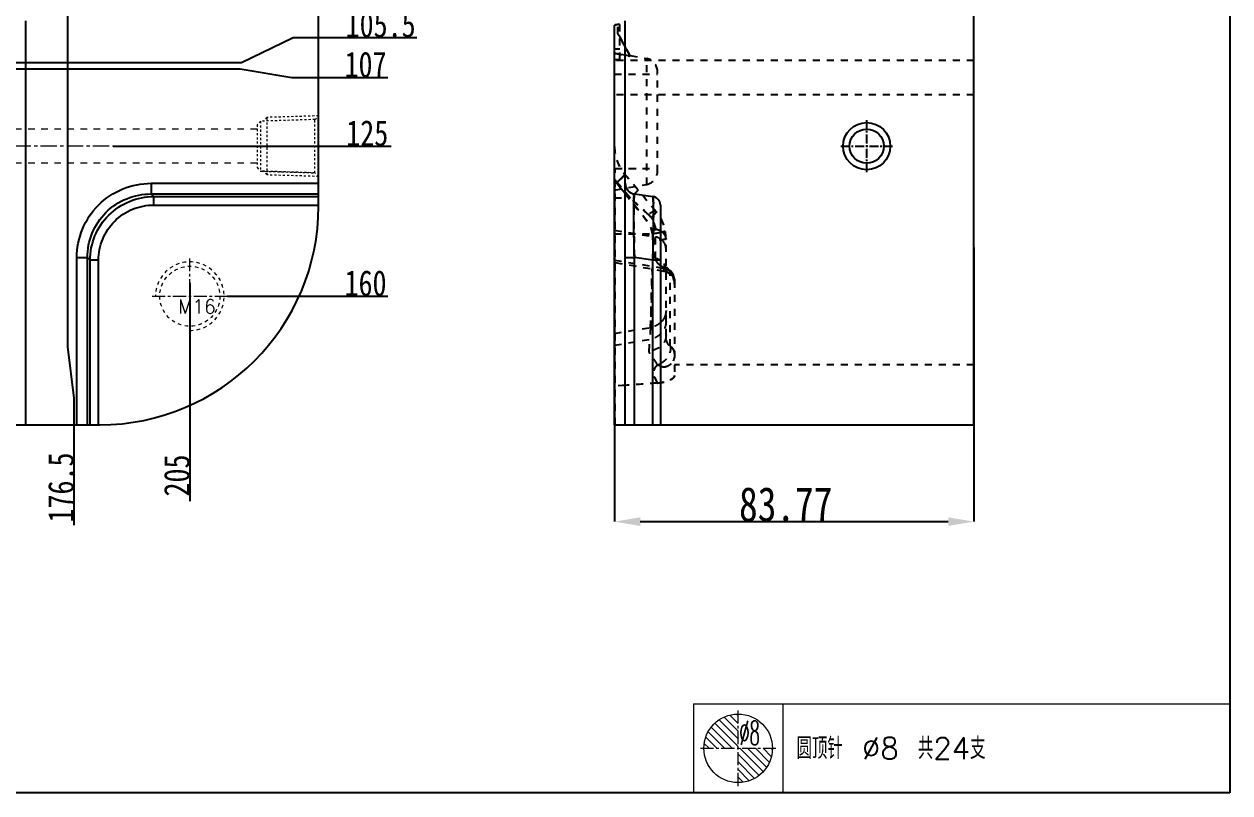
# Model space of a CAD drawing. Header units: millimetres. Extents: x 1572 to 4063, y -10865 to -3081.
# Drawn here: x 2782.1 to 3063.1, y -6133.8 to -5954.5 of the extents above; entities that cross this region are included whole.
import ezdxf
from ezdxf.enums import TextEntityAlignment as Align

# ---------------------------------------------------------------- set-up
doc = ezdxf.new("R2010")
doc.units = ezdxf.units.MM
doc.header["$LTSCALE"] = 16.335
doc.header["$PDMODE"] = 3
doc.header["$PDSIZE"] = 0.3125
doc.linetypes.add('CENTER', pattern=[0.6, 0.375, -0.075, 0.075, -0.075])
doc.linetypes.add('HIDDEN', pattern=[0.2, 0.1, -0.1])
doc.layers.get('0').update_dxf_attribs({"linetype": 'CONTINUOUS'})
doc.layers.get('Defpoints').update_dxf_attribs({"linetype": 'CONTINUOUS'})
for name, color, linetype, lineweight in [('cool', 153, 'HIDDEN', 9), ('epin', 13, 'CONTINUOUS', 9), ('screw', 33, 'CONTINUOUS', 13)]:
    doc.layers.add(name, color=color, linetype=linetype, lineweight=lineweight)
doc.layers.add('DEFAULT_2', color=8, linetype='HIDDEN')
doc.styles.add('CHINA', font='txt.shx', dxfattribs={"bigfont": 'gbcbig.shx'})
doc.styles.get("Standard").update_dxf_attribs({"font": 'txt', "width": 0.8})
doc.styles.add('TXT', font='txt.shx', dxfattribs={"bigfont": 'gbcbig.shx'})
doc.styles.add('TXT05', font='txt.shx', dxfattribs={"width": 0.5, "bigfont": 'gbcbig.shx'})
doc.dimstyles.new('ISO-25', dxfattribs={"dimtxt": 8, "dimasz": 6, "dimexe": 0, "dimexo": 0, "dimgap": 0, "dimtad": 1, "dimdsep": 46, "dimtxsty": 'Standard', "dimcen": 0, "dimclrd": 4, "dimclre": 4, "dimclrt": 6, "dimazin": 0, "dimtfac": 1, "dimtofl": 0, "dimtmove": 0, "dimatfit": 3, "dimfxl": 1, "dimarcsym": 0})

# ---------------------------------------------------------------- blocks, each defined once
blk = doc.blocks.new('*D178')
at = {"color": 4, "lineweight": -2, "transparency": 16777216}
for p, q in [((2919.69, -5991.48), (2919.69, -6070.57)), ((3003.46, -6006.66), (3003.46, -6070.57)), ((2925.69, -6070.57), (2997.46, -6070.57))]:
    blk.add_line(p, q, dxfattribs=at)
at = {"color": 4, "transparency": 16777216}
for points in [[(2925.69, -6069.57), (2925.69, -6071.57), (2919.69, -6070.57)], [(2997.46, -6069.57), (2997.46, -6071.57), (3003.46, -6070.57)]]:
    blk.add_solid(points, dxfattribs=at)
at = {"layer": 'Defpoints', "color": 0, "transparency": 16777216}
for p in [(2919.69, -5991.48), (3003.46, -6006.66), (3003.46, -6070.57)]:
    blk.add_point(p, dxfattribs=at)
at = {"color": 6, "transparency": 16777216, "insert": (2959.59, -6066.57), "char_height": 8, "attachment_point": 5}
blk.add_mtext('83.77', dxfattribs=at)
blk = doc.blocks.new('cool_jt_f12')
at = {"layer": 'cool', "ltscale": 0.3}
for p, q in [((0, 7.0785), (0.856, 6.2225)), ((0, 7.0785), (12, 6.7035)), ((0.856, 6.2225), (0.856, -6.2225)), ((13.5, 5.827375), (0.856, 6.2225)), ((0.856, 6.2225), (13.5, 5.827375)), ((12, 6.7035), (12.856, 5.8475)), ((12, 6.7035), (12, -6.7035)), ((14.327375, 5), (13.5, 5.827375)), ((13.5, -5.827375), (13.5, 5.827375)), ((14.327375, -5), (14.327375, 5)), ((13.5, -5.827375), (14.327375, -5)), ((0.856, -6.2225), (0, -7.0785)), ((0, -7.0785), (12, -6.7035)), ((0.856, -6.2225), (13.5, -5.827375)), ((12, -6.7035), (12.856, -5.8475))]:
    blk.add_line(p, q, dxfattribs=at)
blk = doc.blocks.new('147')
at = {"layer": 'cool', "ltscale": 0.932966}
for p, q in [((229.57, -3849.57), (-211.77, -3849.57)), ((229.57, -3857.57), (-211.77, -3857.57))]:
    blk.add_line(p, q, dxfattribs=at)
at = {"layer": 'cool', "color": 1, "linetype": 'CENTER', "ltscale": 0.621977}
blk.add_line((243.9, -3853.57), (-226.1, -3853.57), dxfattribs=at)
at = {"layer": 'cool', "ltscale": 0.932966, "rotation": 179.9999999999999}
blk.add_blockref('cool_jt_f12', (243.9, -3853.57), dxfattribs=at)
blk = doc.blocks.new('screw_m16_g')
at = {"layer": 'screw', "color": 1, "linetype": 'CENTER', "ltscale": 0.497582}
for p, q in [((0, -8.8), (0, 8.8)), ((-8.8, 0), (8.8, 0))]:
    blk.add_line(p, q, dxfattribs=at)
at = {"layer": 'screw', "color": 33, "linetype": 'HIDDEN', "ltscale": 0.497582}
blk.add_circle((0, 0), 7, dxfattribs=at)
at = {"layer": 'screw', "color": 92, "linetype": 'HIDDEN', "ltscale": 0.497582}
blk.add_arc((0, 0), 8, 270, 180, dxfattribs=at)
at = {"layer": 'screw', "color": 6, "style": 'TXT'}
blk.add_text('M16', height=3.2, dxfattribs=at).set_placement((-2.72, -4))
blk = doc.blocks.new('epin_ejp_8')
at = {"layer": 'epin'}
h = blk.add_hatch(dxfattribs=at)
h.set_pattern_fill('_ANSI31', color=123, scale=0.2, angle=90, style=0)
h.set_pattern_definition([(135, (-263.1036, 1313.3417), (-0.4490128, -0.4490128), [])])
h.paths.add_polyline_path([(0, 4, 0.414214), (-4, 0), (0, 0)])
h.paths.add_polyline_path([(4, 0), (0, 0), (0, -4, 0.414214)])
at = {"layer": 'epin', "color": 1, "linetype": 'CENTER', "ltscale": 0.248791}
for p, q in [((0, -4.4), (0, 4.4)), ((-4.4, 0), (4.4, 0))]:
    blk.add_line(p, q, dxfattribs=at)
at = {"layer": 'epin'}
blk.add_circle((0, 0), 4, dxfattribs=at)
at = {"layer": 'epin', "color": 6, "style": 'TXT05', "width": 0.5}
blk.add_text('%%c8', height=2.8, dxfattribs=at).set_placement((1.33, 1.8), align=Align.MIDDLE)
blk = doc.blocks.new('*D194')
at = {"color": 4, "lineweight": -2, "transparency": 16777216}
for p, q in [((2642.11, -5964.99), (2832.46, -5964.99)), ((2832.46, -5964.99), (2844.46, -5966.99)), ((2844.46, -5966.99), (2866.86, -5966.99))]:
    blk.add_line(p, q, dxfattribs=at)
at = {"layer": 'Defpoints', "color": 0, "transparency": 16777216}
for p in [(2615.71, -5857.99), (2642.11, -5964.99), (2856.46, -5966.99)]:
    blk.add_point(p, dxfattribs=at)
at = {"color": 6, "transparency": 16777216, "insert": (2861.66, -5963.99), "char_height": 6, "attachment_point": 5}
blk.add_mtext('107', dxfattribs=at)
blk = doc.blocks.new('*D195')
at = {"color": 4, "lineweight": -2, "transparency": 16777216}
blk.add_line((2802.82, -5982.99), (2867.66, -5982.99), dxfattribs=at)
at = {"layer": 'Defpoints', "color": 0, "transparency": 16777216}
for p in [(2615.71, -5857.99), (2802.82, -5982.99), (2856.46, -5982.99)]:
    blk.add_point(p, dxfattribs=at)
at = {"color": 6, "transparency": 16777216, "insert": (2862.06, -5979.99), "char_height": 6, "attachment_point": 5}
blk.add_mtext('125', dxfattribs=at)
blk = doc.blocks.new('*D196')
at = {"color": 4, "lineweight": -2, "transparency": 16777216}
blk.add_line((2829.51, -6017.99), (2866.86, -6017.99), dxfattribs=at)
at = {"layer": 'Defpoints', "color": 0, "transparency": 16777216}
for p in [(2615.71, -5857.99), (2829.51, -6017.99), (2856.46, -6017.99)]:
    blk.add_point(p, dxfattribs=at)
at = {"color": 6, "transparency": 16777216, "insert": (2861.66, -6014.99), "char_height": 6, "attachment_point": 5}
blk.add_mtext('160', dxfattribs=at)
blk = doc.blocks.new('*D201')
at = {"color": 4, "lineweight": -2, "transparency": 16777216}
blk.add_line((2820.71, -6014.88), (2820.71, -6065.81), dxfattribs=at)
at = {"layer": 'Defpoints', "color": 0, "transparency": 16777216}
for p in [(2615.71, -5857.99), (2820.71, -6014.88), (2820.71, -6053.81)]:
    blk.add_point(p, dxfattribs=at)
at = {"color": 6, "transparency": 16777216, "insert": (2817.71, -6059.81), "char_height": 6, "attachment_point": 5, "rotation": 90}
blk.add_mtext('205', dxfattribs=at)
blk = doc.blocks.new('*D267')
at = {"color": 4, "lineweight": -2, "transparency": 16777216}
for p, q in [((2832.78, -5963.49), (2844.78, -5957.64)), ((2844.78, -5957.64), (2873.58, -5957.64)), ((2770.11, -5963.49), (2832.78, -5963.49))]:
    blk.add_line(p, q, dxfattribs=at)
at = {"layer": 'Defpoints', "color": 0, "transparency": 16777216}
for p in [(2615.71, -5857.99), (2856.78, -5957.64), (2770.11, -5963.49)]:
    blk.add_point(p, dxfattribs=at)
at = {"color": 6, "transparency": 16777216, "insert": (2865.18, -5954.64), "char_height": 6, "attachment_point": 5}
blk.add_mtext('105.5', dxfattribs=at)
blk = doc.blocks.new('*D286')
at = {"color": 4, "lineweight": -2, "transparency": 16777216}
for p, q in [((2792.21, -5887.39), (2792.21, -6029.81)), ((2792.21, -6029.81), (2793.71, -6041.81)), ((2793.71, -6041.81), (2793.71, -6071.41))]:
    blk.add_line(p, q, dxfattribs=at)
at = {"layer": 'Defpoints', "color": 0, "transparency": 16777216}
for p in [(2615.71, -5857.99), (2792.21, -5887.39), (2793.71, -6053.81)]:
    blk.add_point(p, dxfattribs=at)
at = {"color": 6, "transparency": 16777216, "insert": (2790.71, -6062.61), "char_height": 6, "attachment_point": 5, "rotation": 90}
blk.add_mtext('176.5', dxfattribs=at)

msp = doc.modelspace()

# ---------------------------------------------------------------- linework, layer by layer
at = {"color": 7, "linetype": 'Continuous'}
for p, q in [((3003.456, -6047.99), (3003.457, -5667.99)), ((2850.706, -5996.99), (2850.706, -5718.99)), ((2782.466, -6047.99), (2782.466, -5953.732)), ((2919.688, -5954.765), (2920.911, -5954.437)), ((2922.165, -6047.99), (2922.165, -5953.732)), ((2919.687, -6047.99), (2919.688, -5954.765)), ((2811.708, -5991.662), (2850.706, -5991.662)), ((2811.708, -5991.662), (2811.708, -5994.138)), ((2811.708, -5994.138), (2850.706, -5994.138)), ((2812.316, -5994.746), (2811.708, -5994.138)), ((2812.316, -5994.746), (2850.706, -5994.746)), ((2812.316, -5996.726), (2812.316, -5994.746)), ((2812.316, -5996.726), (2850.706, -5996.726)), ((2924.317, -5994.138), (2928.644, -5994.746)), ((2930.365, -5996.726), (2930.365, -6047.99)), ((2794.378, -6008.992), (2796.854, -6008.992)), ((2794.378, -6047.99), (2794.378, -6008.992)), ((2797.462, -6009.6), (2796.854, -6008.992)), ((2796.854, -6047.99), (2796.854, -6008.992)), ((2799.442, -6009.6), (2797.462, -6009.6)), ((2797.462, -6047.99), (2797.462, -6009.6)), ((2799.442, -6047.99), (2799.442, -6009.6)), ((2922.165, -6008.992), (2924.317, -6008.992)), ((2928.643, -6009.6), (2924.317, -6008.992)), ((2924.317, -6047.99), (2924.317, -6008.992)), ((2930.365, -6009.6), (2928.643, -6009.6)), ((2928.643, -6047.99), (2928.643, -6009.6)), ((2650.041, -6047.99), (2799.706, -6047.99)), ((2919.687, -6047.99), (3003.456, -6047.99))]:
    msp.add_line(p, q, dxfattribs=at)
at = {"color": 1, "linetype": 'CENTER', "ltscale": 0.342088}
for p, q in [((2978.456, -5989.04), (2978.456, -5976.94)), ((2972.406, -5982.99), (2984.506, -5982.99))]:
    msp.add_line(p, q, dxfattribs=at)
msp.add_lwpolyline([(3063.099, -6133.841), (2308.268, -6133.841), (2308.268, -5613.499), (3063.099, -5613.499)], close=True)
at = {"color": 7, "linetype": 'Continuous'}
for radius in [5.5, 4]:
    msp.add_circle((2978.456, -5982.99), radius, dxfattribs=at)
for centre, radius, start, end in [((2914.114, -5934.101), 21.402, 285.77722, 286.64162), ((2914.361, -5934.934), 20.533, 286.64754, 287.14121), ((2914.432, -5935.155), 20.301, 287.13242, 288.15051), ((2924.665, -5991.662), 2.5, 179.99989, 261.99989), ((2928.365, -5996.726), 2, 359.99989, 81.99989), ((2799.706, -5996.99), 51, 270, 0)]:
    msp.add_arc(centre, radius, start, end, dxfattribs=at)
for points, knots in [([(2919.934, -5954.697), (2919.91, -5954.703), (2919.839, -5954.723), (2919.768, -5954.743), (2919.721, -5954.756)], [0, 0, 0, 0, 0.3338527, 1, 1, 1, 1]), ([(2794.378, -6008.992), (2794.378, -6006.736), (2795.264, -6002.173), (2799.112, -5996.396), (2804.889, -5992.548), (2809.452, -5991.662), (2811.708, -5991.662)], [0, 0, 0, 0, 0.2500254, 0.4999994, 0.7499737, 1, 1, 1, 1]), ([(2796.854, -6008.992), (2796.848, -6007.056), (2797.594, -6003.137), (2800.89, -5998.173), (2805.855, -5994.878), (2809.772, -5994.132), (2811.708, -5994.138)], [0, 0, 0, 0, 0.2500453, 0.5000464, 0.7499924, 1, 1, 1, 1]), ([(2797.462, -6009.6), (2797.467, -6007.667), (2798.237, -6003.763), (2801.538, -5998.821), (2806.48, -5995.52), (2810.384, -5994.751), (2812.316, -5994.746)], [0, 0, 0, 0, 0.2500423, 0.5000435, 0.7499888, 1, 1, 1, 1]), ([(2799.442, -6009.6), (2799.442, -6007.923), (2800.1, -6004.534), (2802.959, -6000.243), (2807.251, -5997.384), (2810.64, -5996.726), (2812.316, -5996.726)], [0, 0, 0, 0, 0.2500586, 0.5000438, 0.7499727, 1, 1, 1, 1]), ([(2924.317, -6008.992), (2924.295, -6008.023), (2924.257, -6006.123), (2924.213, -6003.362), (2924.185, -6000.817), (2924.176, -5998.877), (2924.179, -5997.508), (2924.186, -5996.644), (2924.196, -5995.901), (2924.212, -5995.285), (2924.23, -5994.803), (2924.251, -5994.484), (2924.269, -5994.302), (2924.284, -5994.213), (2924.293, -5994.165), (2924.31, -5994.137), (2924.317, -5994.138)], [0, 0, 0, 0, 0.1954136, 0.3836134, 0.557119, 0.7090615, 0.7749824, 0.8332947, 0.8834529, 0.9249968, 0.9575724, 0.980934, 0.9891109, 0.9949576, 0.9985097, 1, 1, 1, 1]), ([(2928.643, -6009.6), (2928.661, -6008.634), (2928.692, -6006.739), (2928.727, -6003.988), (2928.749, -6001.452), (2928.756, -5999.518), (2928.754, -5998.152), (2928.749, -5997.288), (2928.74, -5996.542), (2928.728, -5995.922), (2928.713, -5995.434), (2928.697, -5995.11), (2928.682, -5994.922), (2928.671, -5994.829), (2928.661, -5994.78), (2928.651, -5994.747), (2928.644, -5994.746)], [0, 0, 0, 0, 0.1949737, 0.3825475, 0.5554088, 0.7069248, 0.772777, 0.8311419, 0.8814782, 0.9233193, 0.9562951, 0.9801292, 0.9885571, 0.9946521, 0.9984271, 1, 1, 1, 1])]:
    msp.add_open_spline(points, degree=3, knots=knots, dxfattribs=at)
at = {"layer": 'DEFAULT_2', "color": 8, "linetype": 'HIDDEN'}
for p, q in [((2920.488, -5956.783), (2920.488, -5954.55)), ((2920.888, -5962.746), (2920.888, -5954.422)), ((2923.346, -5961.876), (2920.488, -5956.731)), ((2919.688, -5960.267), (2920.888, -5960.267)), ((2919.934, -5961.376), (2919.688, -5961.332)), ((2919.688, -5962.746), (2920.888, -5962.746)), ((3003.456, -5962.99), (2919.688, -5962.99)), ((2920.913, -5961.552), (2919.934, -5961.376)), ((2921.097, -5961.586), (2920.913, -5961.552)), ((2922.165, -5961.779), (2921.097, -5961.586)), ((2923.346, -5961.992), (2922.165, -5961.779)), ((2923.346, -5961.992), (2923.297, -5961.902)), ((2923.346, -5961.992), (2923.297, -5961.902)), ((2923.346, -5961.876), (2927.209, -5962.557)), ((2923.346, -5961.876), (2923.346, -5961.992)), ((2927.208, -5991.905), (2927.209, -5962.557)), ((2929.688, -5988.95), (2929.688, -5965.511)), ((2919.688, -5966.231), (2929.688, -5966.231)), ((3003.456, -5970.99), (2919.688, -5970.99)), ((2919.687, -5988.18), (2919.808, -5988.171)), ((2919.687, -5988.18), (2919.808, -5988.191)), ((2919.687, -5988.231), (2929.688, -5988.231)), ((2919.807, -6047.99), (2919.808, -5988.15)), ((2919.808, -5988.191), (2927.208, -5988.231)), ((2929.348, -5998.213), (2922.027, -5989.489)), ((2919.687, -5993.231), (2927.208, -5991.905)), ((2920.819, -5992.394), (2920.133, -5991.544)), ((2923.319, -5995.075), (2920.25, -5991.417)), ((2920.992, -5992.608), (2920.819, -5992.394)), ((2921.269, -5992.951), (2920.992, -5992.608)), ((2922.166, -5994.064), (2921.269, -5992.951)), ((2919.687, -5995.075), (2923.319, -5995.075)), ((2923.407, -5995.153), (2923.319, -5995.075)), ((2850.706, -5996.99), (2850.706, -5996.99)), ((2929.208, -6009.19), (2929.208, -6002.404)), ((2919.687, -6002.593), (2929.208, -6004.17)), ((2919.687, -6003.478), (2928.572, -6003.478)), ((2931.687, -6027.248), (2931.687, -6004.641)), ((2919.687, -6009.556), (2931.146, -6011.454)), ((2931.208, -6012.19), (2919.687, -6010.159)), ((2919.687, -6013.507), (2919.807, -6013.507)), ((2931.208, -6012.19), (2931.208, -6011.6)), ((2931.421, -6011.038), (2931.516, -6011.2)), ((2931.436, -6011.054), (2931.422, -6011.039)), ((2931.535, -6011.231), (2931.681, -6011.813)), ((2931.67, -6011.706), (2931.687, -6011.966)), ((2931.681, -6011.813), (2931.687, -6011.966)), ((2931.879, -6011.384), (2931.879, -6011.384)), ((2932.687, -6029.608), (2932.687, -6012.816)), ((2933.157, -6012.621), (2933.141, -6012.597)), ((2933.532, -6013.772), (2933.156, -6012.62)), ((2933.687, -6014.41), (2933.687, -6036.458)), ((2919.687, -6017.074), (2919.807, -6017.074)), ((2919.807, -6019.052), (2919.687, -6019.052)), ((2919.687, -6026.657), (2928.066, -6025.287)), ((2919.687, -6029.404), (2927.902, -6028.061)), ((3003.456, -6033.96), (2933.687, -6033.96)), ((2922.165, -6038.798), (2919.687, -6038.991)), ((2799.706, -6047.99), (2799.706, -6047.99))]:
    msp.add_line(p, q, dxfattribs=at)
for points in [[(2931.451, -6011.068), (2931.422, -6011.039), (2931.511, -6011.182), (2931.67, -6011.706)], [(2931.879, -6011.384), (2931.559, -6011.161), (2931.436, -6011.054)], [(2931.879, -6011.384), (2931.598, -6011.192), (2931.451, -6011.068)], [(2933.147, -6012.605), (2932.777, -6012.125), (2931.879, -6011.384)], [(2933.141, -6012.597), (2932.905, -6012.273), (2931.879, -6011.384)], [(2933.687, -6014.412), (2933.68, -6014.191), (2933.396, -6013.064), (2933.156, -6012.62)], [(2933.687, -6014.412), (2933.681, -6014.212), (2933.411, -6013.096), (2933.157, -6012.621)]]:
    msp.add_lwpolyline(points, dxfattribs=at)
for centre, radius, start, end in [((2914.129, -5934.158), 21.344, 285.82572, 286.76884), ((2914.43, -5935.146), 20.31, 286.76043, 287.13242), ((1814.062, -6568.429), 1264.234, 28.776758, 28.93435), ((2570.135, -6153.315), 401.699, 28.45757, 28.79447), ((2926.688, -5965.511), 3, 359.99989, 79.99989), ((2929.688, -5983.061), 10, 179.99989, 219.99989), ((2930.186, -5983.077), 12.972, 215.97272, 219.99921), ((2930.614, -5983.084), 13.469, 215.78348, 218.90866), ((2930.561, -5983.124), 13.402, 216.63627, 218.91572), ((2926.688, -5988.95), 3, 279.99989, 359.99989), ((2905.409, -5973.856), 23.014, 309.77604, 310.34695), ((2415.829, -6403.043), 650.875, 38.207666, 38.805113), ((2724.755, -6218.384), 298.822, 47.25657, 48.3568), ((2724.356, -6218.819), 299.412, 47.2569, 48.33246), ((2913.348, -5983.05), 15.612, 313.41217, 314.8181), ((2923.611, -6003.216), 5.835, 40.95848, 47.2731), ((2921.687, -6004.641), 10, 359.99989, 39.99989), ((2922.222, -6004.439), 6.422, 8.60571, 38.19059), ((5558.991, -6076.445), 2631.328, 178.440972, 178.59027), ((2928.959, -6005.525), 3.104, 60.6738, 62.75365), ((2928.953, -6011.986), 2.736, 18.79346, 28.01339), ((2930.922, -6014.294), 2.849, 74.89588, 85.48188), ((2930.693, -6014.659), 3.102, 71.04586, 80.44324), ((2930.687, -6015.144), 3, 359.99989, 79.99989), ((2931.034, -6012.776), 1.631, 71.41699, 75.43897), ((2931.055, -6012.712), 1.563, 65.12333, 71.4281), ((2930.935, -6014.241), 2.794, 71.44934, 74.87978), ((2931.072, -6012.675), 1.523, 47.78588, 65.09273), ((2927.589, -6021.129), 4.146, 312.70821, 317.8424), ((3308.601, -6049.14), 381.282, 176.41336, 176.83091), ((3301.264, -6048.707), 373.932, 176.40925, 176.83501), ((2927.411, -6023.721), 4.323, 313.70443, 318.2991), ((2928.116, -6029.402), 4.869, 288.70501, 297.90814), ((3043.498, -7609.222), 1575.104, 94.144895, 94.508376), ((3044.253, -7619.364), 1585.274, 94.145596, 94.416938), ((2928.802, -6026.437), 11.831, 274.11714, 277.66307)]:
    msp.add_arc(centre, radius, start, end, dxfattribs=at)
for points, knots in [([(2919.706, -5954.759), (2919.718, -5954.756), (2919.799, -5954.734), (2919.88, -5954.712), (2919.95, -5954.692)], [0, 0, 0, 0, 0.1433054, 1, 1, 1, 1]), ([(2922.027, -5989.489), (2922.046, -5989.512), (2922.036, -5989.612), (2921.893, -5989.85), (2921.527, -5990.28), (2920.911, -5990.876), (2920.412, -5991.312), (2920.133, -5991.544)], [0, 0, 0, 0, 0.0317359, 0.0907927, 0.3013404, 0.6171746, 1, 1, 1, 1]), ([(2922.027, -5989.489), (2922.044, -5989.508), (2922.025, -5989.6), (2921.944, -5989.725), (2921.798, -5989.919), (2921.488, -5990.266), (2920.969, -5990.779), (2920.507, -5991.194), (2920.25, -5991.417)], [0, 0, 0, 0, 0.0291134, 0.0873739, 0.177835, 0.2984276, 0.6155836, 1, 1, 1, 1]), ([(2921.133, -5990.613), (2921.066, -5990.677), (2920.777, -5990.952), (2920.48, -5991.217), (2920.25, -5991.417)], [0, 0, 0, 0, 0.2346198, 1, 1, 1, 1]), ([(2921.168, -5990.622), (2921.104, -5990.685), (2920.823, -5990.949), (2920.534, -5991.205), (2920.309, -5991.396)], [0, 0, 0, 0, 0.2330516, 1, 1, 1, 1]), ([(2925.097, -5993.147), (2925.113, -5993.166), (2925.094, -5993.258), (2925.014, -5993.383), (2924.867, -5993.577), (2924.557, -5993.924), (2924.038, -5994.438), (2923.577, -5994.852), (2923.319, -5995.075)], [0, 0, 0, 0, 0.0291136, 0.0873741, 0.1778352, 0.2984277, 0.6155837, 1, 1, 1, 1]), ([(2924.317, -5994.138), (2924.31, -5994.137), (2924.293, -5994.165), (2924.284, -5994.213), (2924.269, -5994.302), (2924.251, -5994.484), (2924.23, -5994.803), (2924.212, -5995.285), (2924.196, -5995.901), (2924.186, -5996.645), (2924.179, -5997.51), (2924.176, -5998.878), (2924.185, -6000.818), (2924.213, -6003.363), (2924.257, -6006.123), (2924.295, -6008.023), (2924.317, -6008.992)], [0, 0, 0, 0, 0.0014903, 0.0050418, 0.0108884, 0.0190661, 0.0424359, 0.0750271, 0.1165887, 0.1667773, 0.2251069, 0.2910435, 0.4429795, 0.616442, 0.8045876, 1, 1, 1, 1]), ([(2928.644, -5994.746), (2928.651, -5994.747), (2928.661, -5994.78), (2928.671, -5994.829), (2928.682, -5994.922), (2928.697, -5995.11), (2928.713, -5995.434), (2928.728, -5995.922), (2928.74, -5996.543), (2928.749, -5997.289), (2928.754, -5998.154), (2928.756, -5999.52), (2928.749, -6001.453), (2928.727, -6003.988), (2928.692, -6006.739), (2928.661, -6008.634), (2928.643, -6009.6)], [0, 0, 0, 0, 0.0015726, 0.0053466, 0.0114408, 0.019869, 0.0437105, 0.0767008, 0.1185592, 0.1689241, 0.2273063, 0.2931734, 0.4446812, 0.617498, 0.8050216, 1, 1, 1, 1]), ([(2929.348, -5998.213), (2929.37, -5998.24), (2929.365, -5998.353), (2929.211, -5998.623), (2928.811, -5999.094), (2928.132, -5999.746), (2927.579, -6000.218), (2927.27, -6000.468)], [0, 0, 0, 0, 0.0335722, 0.0932075, 0.3034799, 0.6183416, 1, 1, 1, 1]), ([(2929.348, -5998.213), (2929.3, -5998.156), (2929.139, -5998.141), (2928.94, -5998.186), (2928.62, -5998.298), (2928.155, -5998.543), (2927.776, -5998.787), (2927.571, -5998.929)], [0, 0, 0, 0, 0.1135397, 0.2038759, 0.3194063, 0.6215931, 1, 1, 1, 1]), ([(2929.348, -5998.213), (2929.3, -5998.156), (2929.139, -5998.141), (2928.94, -5998.185), (2928.62, -5998.298), (2928.155, -5998.543), (2927.776, -5998.787), (2927.571, -5998.929)], [0, 0, 0, 0, 0.1135511, 0.2038877, 0.3194169, 0.6215989, 1, 1, 1, 1]), ([(2927.571, -5998.929), (2928.102, -5999.42), (2928.918, -6000.499), (2929.208, -6001.818), (2929.208, -6002.404)], [0, 0, 0, 0, 0.5524154, 1, 1, 1, 1]), ([(2929.208, -6002.404), (2929.208, -6001.91), (2929.005, -6000.805), (2928.414, -5999.847), (2928.018, -5999.39)], [0, 0, 0, 0, 0.4499202, 1, 1, 1, 1]), ([(2931.687, -6004.641), (2931.687, -6004.375), (2931.551, -6003.817), (2930.999, -6003.12), (2930.184, -6002.621), (2929.544, -6002.449), (2929.208, -6002.404)], [0, 0, 0, 0, 0.2203173, 0.4579188, 0.7195626, 1, 1, 1, 1]), ([(2930.38, -6002.766), (2930.291, -6002.72), (2929.918, -6002.549), (2929.515, -6002.445), (2929.208, -6002.404)], [0, 0, 0, 0, 0.2445216, 1, 1, 1, 1]), ([(2928.637, -6004.855), (2928.523, -6008.964), (2928.392, -6014.667), (2928.211, -6021.478), (2928.122, -6024.18), (2928.066, -6025.287)], [0, 0, 0, 0, 0.6033357, 0.8372174, 1, 1, 1, 1]), ([(2931.519, -6002.812), (2931.523, -6002.834), (2931.43, -6002.885), (2931.292, -6002.936), (2931.022, -6003.013), (2930.674, -6003.095), (2930.236, -6003.188), (2929.529, -6003.323), (2928.965, -6003.417), (2928.572, -6003.478)], [0, 0, 0, 0, 0.0225729, 0.0780095, 0.1672081, 0.2876442, 0.4359319, 0.6077249, 1, 1, 1, 1]), ([(2930.4, -6003.153), (2930.266, -6003.181), (2929.659, -6003.301), (2929.049, -6003.404), (2928.572, -6003.478)], [0, 0, 0, 0, 0.2204146, 1, 1, 1, 1]), ([(2931.687, -6004.641), (2931.687, -6004.668), (2931.596, -6004.721), (2931.437, -6004.756), (2931.159, -6004.799), (2930.622, -6004.843), (2929.767, -6004.87), (2929.038, -6004.864), (2928.637, -6004.855)], [0, 0, 0, 0, 0.0258483, 0.0822107, 0.171472, 0.2914846, 0.6098464, 1, 1, 1, 1]), ([(2931.687, -6006.946), (2931.687, -6006.619), (2931.562, -6005.954), (2931.025, -6005.089), (2930.21, -6004.451), (2929.549, -6004.226), (2929.208, -6004.17)], [0, 0, 0, 0, 0.243591, 0.4906898, 0.7430682, 1, 1, 1, 1]), ([(2931.519, -6002.818), (2931.517, -6002.829), (2931.488, -6002.854), (2931.391, -6002.903), (2931.177, -6002.971), (2930.831, -6003.06), (2930.556, -6003.12), (2930.4, -6003.153)], [0, 0, 0, 0, 0.0300276, 0.0862404, 0.2842756, 0.5927237, 1, 1, 1, 1]), ([(2931.368, -6003.622), (2931.315, -6003.542), (2931.071, -6003.222), (2930.745, -6002.969), (2930.479, -6002.819)], [0, 0, 0, 0, 0.2389263, 1, 1, 1, 1]), ([(2931.687, -6011.966), (2931.687, -6011.64), (2931.561, -6010.975), (2931.026, -6010.108), (2930.209, -6009.472), (2929.548, -6009.246), (2929.208, -6009.19)], [0, 0, 0, 0, 0.2433917, 0.4906819, 0.743286, 1, 1, 1, 1]), ([(2929.208, -6009.19), (2929.208, -6009.537), (2929.512, -6010.102), (2930.137, -6010.696), (2930.567, -6011), (2930.808, -6011.151)], [0, 0, 0, 0, 0.3992428, 0.6717458, 1, 1, 1, 1]), ([(2930.328, -6010.823), (2930.296, -6010.798), (2930.173, -6010.704), (2930.055, -6010.604), (2929.97, -6010.527)], [0, 0, 0, 0, 0.2602416, 1, 1, 1, 1]), ([(2930.808, -6011.151), (2930.766, -6011.124), (2930.602, -6011.02), (2930.443, -6010.909), (2930.328, -6010.823)], [0, 0, 0, 0, 0.2599761, 1, 1, 1, 1]), ([(2928.066, -6025.287), (2928.157, -6023.486), (2928.279, -6018.959), (2928.392, -6014.433), (2928.459, -6011.709)], [0, 0, 0, 0, 0.3982818, 1, 1, 1, 1]), ([(2931.879, -6011.384), (2931.803, -6011.336), (2931.473, -6011.168), (2931.086, -6011.124), (2930.808, -6011.151)], [0, 0, 0, 0, 0.2433954, 1, 1, 1, 1]), ([(2931.444, -6011.198), (2931.393, -6011.185), (2931.185, -6011.141), (2930.969, -6011.135), (2930.808, -6011.151)], [0, 0, 0, 0, 0.2442218, 1, 1, 1, 1]), ([(2930.808, -6011.151), (2930.846, -6011.175), (2930.972, -6011.26), (2931.088, -6011.364), (2931.146, -6011.454)], [0, 0, 0, 0, 0.294601, 1, 1, 1, 1]), ([(2931.146, -6011.454), (2931.135, -6011.437), (2931.08, -6011.361), (2931.011, -6011.297), (2930.953, -6011.252)], [0, 0, 0, 0, 0.2201683, 1, 1, 1, 1]), ([(2933.147, -6012.605), (2932.937, -6012.279), (2932.335, -6011.714), (2931.547, -6011.486), (2931.146, -6011.454)], [0, 0, 0, 0, 0.4907658, 1, 1, 1, 1]), ([(2931.146, -6011.454), (2931.156, -6011.467), (2931.187, -6011.51), (2931.208, -6011.563), (2931.208, -6011.6)], [0, 0, 0, 0, 0.296875, 1, 1, 1, 1]), ([(2933.687, -6014.41), (2933.687, -6014.08), (2933.561, -6013.409), (2933.027, -6012.531), (2932.211, -6011.886), (2931.549, -6011.658), (2931.208, -6011.6)], [0, 0, 0, 0, 0.2446335, 0.4924821, 0.7446169, 1, 1, 1, 1]), ([(2932.687, -6012.815), (2932.422, -6012.681), (2932.077, -6012.489), (2931.754, -6012.175), (2931.687, -6012.027), (2931.687, -6011.966)], [0, 0, 0, 0, 0.6619315, 0.8643773, 1, 1, 1, 1]), ([(2931.687, -6011.966), (2931.687, -6012.055), (2931.829, -6012.276), (2932.018, -6012.415), (2932.142, -6012.5)], [0, 0, 0, 0, 0.3708099, 1, 1, 1, 1]), ([(2932.687, -6012.815), (2932.657, -6012.521), (2932.503, -6011.962), (2932.106, -6011.526), (2931.879, -6011.384)], [0, 0, 0, 0, 0.5254215, 1, 1, 1, 1]), ([(2932.142, -6012.5), (2932.18, -6012.526), (2932.357, -6012.64), (2932.541, -6012.741), (2932.687, -6012.816)], [0, 0, 0, 0, 0.2205275, 1, 1, 1, 1]), ([(2933.141, -6012.597), (2932.987, -6012.359), (2932.72, -6012.075), (2932.404, -6011.866), (2932.321, -6011.817)], [0, 0, 0, 0, 0.7467651, 1, 1, 1, 1]), ([(2933.368, -6013.13), (2933.212, -6012.832), (2932.925, -6012.468), (2932.572, -6012.187), (2932.479, -6012.121)], [0, 0, 0, 0, 0.7468327, 1, 1, 1, 1]), ([(2933.532, -6013.772), (2933.491, -6013.686), (2933.273, -6013.315), (2932.953, -6013.014), (2932.687, -6012.815)], [0, 0, 0, 0, 0.2249338, 1, 1, 1, 1]), ([(2932.687, -6012.816), (2932.752, -6012.864), (2932.987, -6013.05), (2933.2, -6013.267), (2933.331, -6013.443)], [0, 0, 0, 0, 0.2680601, 1, 1, 1, 1]), ([(2933.687, -6014.41), (2933.687, -6014.079), (2933.602, -6013.632), (2933.42, -6013.228), (2933.368, -6013.13)], [0, 0, 0, 0, 0.7473075, 1, 1, 1, 1]), ([(2933.687, -6014.41), (2933.687, -6014.357), (2933.674, -6014.138), (2933.605, -6013.923), (2933.532, -6013.772)], [0, 0, 0, 0, 0.2393204, 1, 1, 1, 1]), ([(2933.532, -6013.772), (2933.557, -6013.824), (2933.643, -6014.027), (2933.687, -6014.248), (2933.687, -6014.41)], [0, 0, 0, 0, 0.2644501, 1, 1, 1, 1]), ([(2931.687, -6021.286), (2931.687, -6021.761), (2931.505, -6022.726), (2930.719, -6023.979), (2929.528, -6024.896), (2928.562, -6025.211), (2928.066, -6025.287)], [0, 0, 0, 0, 0.2436208, 0.4903182, 0.7425159, 1, 1, 1, 1]), ([(2931.687, -6023.879), (2931.687, -6024.375), (2931.497, -6025.383), (2930.675, -6026.692), (2929.43, -6027.651), (2928.421, -6027.981), (2927.902, -6028.061)], [0, 0, 0, 0, 0.2434495, 0.4901185, 0.7424001, 1, 1, 1, 1]), ([(2931.687, -6027.247), (2931.687, -6027.673), (2931.476, -6028.563), (2930.604, -6029.672), (2929.32, -6030.464), (2928.309, -6030.729), (2927.78, -6030.796)], [0, 0, 0, 0, 0.2227256, 0.4606354, 0.7209495, 1, 1, 1, 1]), ([(2931.687, -6027.248), (2931.687, -6027.709), (2931.436, -6028.68), (2930.783, -6029.426), (2930.395, -6029.738)], [0, 0, 0, 0, 0.48109, 1, 1, 1, 1]), ([(2932.687, -6029.608), (2932.294, -6029.502), (2931.939, -6028.773), (2931.748, -6027.949), (2931.687, -6027.47), (2931.687, -6027.248)], [0, 0, 0, 0, 0.4620818, 0.7476026, 1, 1, 1, 1]), ([(2927.78, -6030.796), (2927.787, -6030.524), (2927.815, -6029.612), (2927.858, -6028.7), (2927.902, -6028.061)], [0, 0, 0, 0, 0.2980567, 1, 1, 1, 1]), ([(2932.687, -6029.607), (2932.754, -6030.055), (2932.703, -6031.005), (2932.096, -6032.317), (2931.055, -6033.385), (2930.155, -6033.853), (2929.677, -6034.013)], [0, 0, 0, 0, 0.2358531, 0.4814601, 0.7375604, 1, 1, 1, 1]), ([(2932.687, -6029.608), (2932.737, -6029.943), (2932.735, -6030.406), (2932.648, -6030.851), (2932.621, -6030.963)], [0, 0, 0, 0, 0.7462309, 1, 1, 1, 1]), ([(2932.687, -6029.607), (2932.983, -6029.847), (2933.48, -6030.386), (2933.687, -6031.105), (2933.687, -6031.438)], [0, 0, 0, 0, 0.533269, 1, 1, 1, 1]), ([(2933.687, -6031.438), (2933.687, -6031.106), (2933.48, -6030.386), (2932.983, -6029.848), (2932.687, -6029.608)], [0, 0, 0, 0, 0.4667183, 1, 1, 1, 1]), ([(2929.692, -6034.045), (2929.552, -6033.733), (2929.228, -6033.136), (2928.593, -6032.374), (2928.002, -6031.665), (2927.772, -6031.076), (2927.78, -6030.796)], [0, 0, 0, 0, 0.269349, 0.5312807, 0.7787987, 1, 1, 1, 1]), ([(2933.687, -6031.438), (2933.687, -6031.984), (2933.504, -6033.031), (2932.675, -6034.071), (2931.8, -6034.471), (2930.828, -6034.588), (2930.09, -6034.338), (2929.661, -6034.081)], [0, 0, 0, 0, 0.2737582, 0.5156044, 0.6314584, 0.7487386, 1, 1, 1, 1]), ([(2933.687, -6031.438), (2933.687, -6031.882), (2933.563, -6032.734), (2933.132, -6033.494), (2932.856, -6033.785)], [0, 0, 0, 0, 0.5249661, 1, 1, 1, 1]), ([(2929.652, -6038.238), (2929.506, -6037.876), (2929.253, -6037.352), (2928.959, -6036.64), (2928.807, -6036.092), (2928.779, -6035.519), (2928.999, -6034.765), (2929.398, -6034.308), (2929.692, -6034.045)], [0, 0, 0, 0, 0.2531248, 0.3771439, 0.4994968, 0.6210824, 0.7442316, 1, 1, 1, 1]), ([(2929.692, -6034.044), (2929.399, -6034.308), (2929.001, -6034.766), (2928.783, -6035.519), (2928.811, -6036.092), (2928.962, -6036.64), (2929.255, -6037.352), (2929.506, -6037.876), (2929.651, -6038.238)], [0, 0, 0, 0, 0.2556984, 0.3788393, 0.5004408, 0.6228114, 0.746845, 1, 1, 1, 1]), ([(2930.411, -6034.32), (2930.357, -6034.291), (2930.128, -6034.167), (2929.878, -6034.071), (2929.68, -6034.051)], [0, 0, 0, 0, 0.2386302, 1, 1, 1, 1]), ([(2932.856, -6033.785), (2932.703, -6033.946), (2932.347, -6034.228), (2931.725, -6034.493), (2931.155, -6034.587), (2930.71, -6034.482), (2930.512, -6034.374), (2930.411, -6034.32)], [0, 0, 0, 0, 0.2468433, 0.4977897, 0.7497565, 0.872704, 1, 1, 1, 1]), ([(2929.651, -6038.238), (2930.196, -6038.198), (2931.195, -6038.06), (2932.339, -6037.71), (2933.041, -6037.332), (2933.468, -6037.008), (2933.687, -6036.668), (2933.687, -6036.458)], [0, 0, 0, 0, 0.3527279, 0.6496551, 0.7681414, 0.864553, 1, 1, 1, 1]), ([(2933.687, -6036.458), (2933.687, -6036.641), (2933.521, -6036.939), (2933.176, -6037.237), (2932.612, -6037.585), (2931.671, -6037.935), (2930.84, -6038.1), (2930.38, -6038.162)], [0, 0, 0, 0, 0.1400461, 0.2358424, 0.352193, 0.6444683, 1, 1, 1, 1])]:
    msp.add_open_spline(points, degree=3, knots=knots, dxfattribs=at)
for points in [[(2920.488, -5956.783), (2921.445, -5958.517), (2922.404, -5960.25), (2923.346, -5961.992)], [(2919.688, -5961.332), (2920.907, -5961.551), (2922.127, -5961.771), (2923.346, -5961.992)], [(2920.133, -5991.544), (2922.526, -5994.507), (2924.916, -5997.473), (2927.27, -6000.468)], [(2923.045, -5995.157), (2922.752, -5994.792), (2922.459, -5994.428), (2922.166, -5994.064)], [(2928.572, -6003.478), (2928.631, -6003.934), (2928.65, -6004.396), (2928.637, -6004.855)], [(2928.637, -6004.855), (2928.649, -6004.396), (2928.631, -6003.934), (2928.572, -6003.478)], [(2930.383, -6004.621), (2930.03, -6004.394), (2929.622, -6004.239), (2929.208, -6004.17)], [(2930.986, -6005.134), (2930.81, -6004.937), (2930.605, -6004.764), (2930.383, -6004.621)], [(2931.507, -6005.982), (2931.387, -6005.673), (2931.207, -6005.382), (2930.986, -6005.134)], [(2931.687, -6006.946), (2931.687, -6006.619), (2931.625, -6006.287), (2931.507, -6005.982)], [(2930.38, -6009.639), (2930.027, -6009.413), (2929.621, -6009.258), (2929.208, -6009.19)], [(2930.953, -6011.252), (2930.907, -6011.216), (2930.858, -6011.182), (2930.808, -6011.151)], [(2931.181, -6011.506), (2931.171, -6011.488), (2931.159, -6011.47), (2931.146, -6011.454)], [(2931.208, -6011.6), (2931.208, -6011.567), (2931.197, -6011.535), (2931.181, -6011.506)], [(2931.687, -6011.966), (2931.687, -6011.675), (2931.637, -6011.38), (2931.543, -6011.104)], [(2932.479, -6012.121), (2932.241, -6011.954), (2931.976, -6011.82), (2931.701, -6011.726)], [(2932.321, -6011.817), (2932.164, -6011.725), (2931.997, -6011.65), (2931.824, -6011.592)], [(2932.377, -6011.882), (2932.299, -6011.76), (2932.204, -6011.646), (2932.097, -6011.549)], [(2933.331, -6013.443), (2933.408, -6013.546), (2933.476, -6013.656), (2933.532, -6013.772)], [(2931.687, -6021.286), (2931.687, -6021.761), (2931.596, -6022.244), (2931.423, -6022.686)], [(2931.423, -6022.686), (2931.248, -6023.134), (2930.985, -6023.555), (2930.662, -6023.912)]]:
    msp.add_open_spline(points, degree=3, dxfattribs=at)
at = {"layer": 'epin'}
for p, q in [((2938.099, -6113.041), (3063.099, -6113.041)), ((2938.099, -6113.041), (2938.099, -6133.841)), ((2958.899, -6113.041), (2958.899, -6133.841)), ((3063.099, -6113.041), (3063.099, -6133.841)), ((2938.099, -6133.841), (3063.099, -6133.841))]:
    msp.add_line(p, q, dxfattribs=at)

# ---------------------------------------------------------------- block references
msp.add_blockref('147', (2606.81, -2129.424))
at = {"layer": 'epin', "xscale": 2, "yscale": 2, "zscale": 2}
msp.add_blockref('epin_ejp_8', (2948.499, -6123.441), dxfattribs=at)
at = {"layer": 'screw'}
msp.add_blockref('screw_m16_g', (2820.706, -6017.99), dxfattribs=at)

# ---------------------------------------------------------------- texts
at = {"layer": 'epin', "color": 53, "style": 'CHINA'}
msp.add_text('圆顶针 %%c8 共24支', height=5, dxfattribs=at).set_placement((2962.099, -6125.941))

# ---------------------------------------------------------------- dimensions: what is measured, and where the dimension line sits
for feature_location, offset, dtype, picture, middle in [((2642.105, -5964.99), (214.356, -2), 0, '*D194', (2861.662, -5963.99)), ((2802.821, -5982.99), (53.641, 0), 0, '*D195', (2862.062, -5979.99)), ((2829.506, -6017.99), (26.956, 0), 0, '*D196', (2861.662, -6014.99)), ((2820.706, -6014.884), (0, -38.922), 1, '*D201', (2817.706, -6059.806)), ((2770.106, -5963.49), (86.679, 5.85), 0, '*D267', (2865.185, -5954.639)), ((2792.206, -5887.39), (1.5, -166.416), 1, '*D286', (2790.706, -6062.606))]:
    dim = msp.add_ordinate_dim(feature_location=feature_location, offset=offset, dtype=dtype, origin=(2615.706, -5857.99), dimstyle='ISO-25', override={"dimtxt": 6, "dimfxl": 1.25})
    dim.commit()
    dim.dimension.update_dxf_attribs({"geometry": picture, "text_midpoint": middle})
dim = msp.add_linear_dim(base=(3003.456, -6070.566), p1=(2919.687, -5991.478), p2=(3003.456, -6006.665), dimstyle='ISO-25', override={"dimfxl": 1.25})
dim.commit()
dim.dimension.update_dxf_attribs({"geometry": '*D178', "text_midpoint": (2959.595, -6070.566), "dimtype": 160})

doc.saveas('drawing.dxf')
